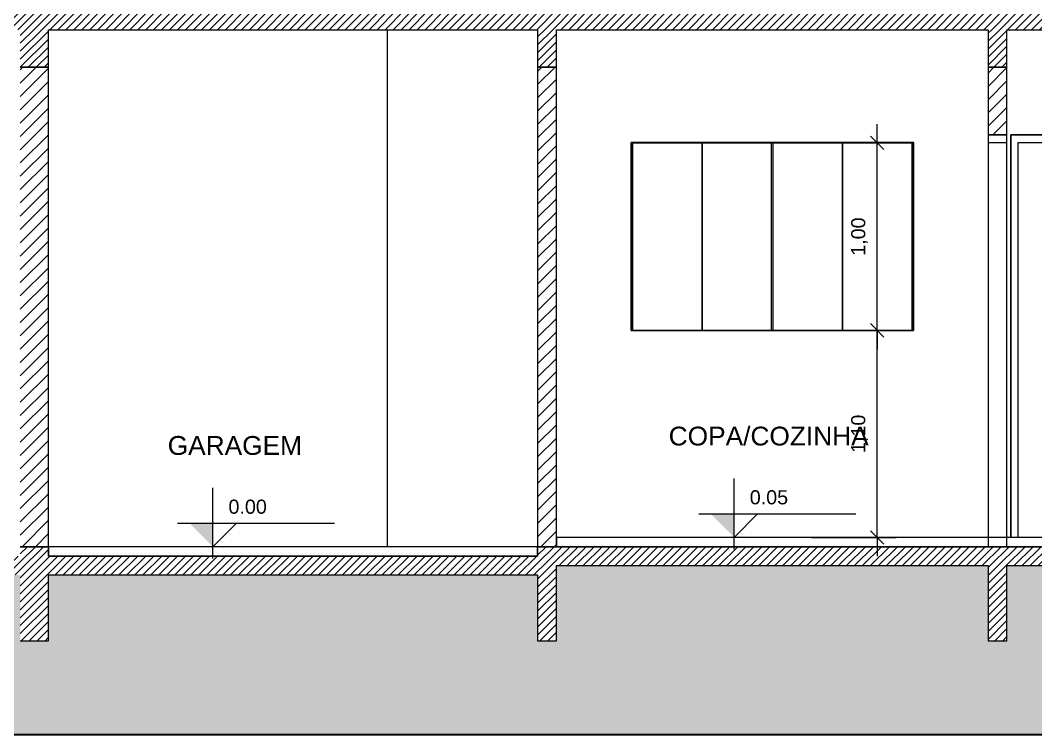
# Model space of a CAD drawing. Header units: metres. Extents: x 49 to 320, y -91 to 27.
# Drawn here: x 228.15 to 233.54, y 19.33 to 23.14 of the extents above; entities that cross this region are included whole.
import ezdxf

# ---------------------------------------------------------------- set-up
doc = ezdxf.new("R2010")
doc.units = ezdxf.units.M
doc.header["$LTSCALE"] = 0.2
for name, color, linetype in [('ARQ-___-___-CTA', 240, 'Continuous'), ('ARQ-___-___-LEG', 3, 'Continuous'), ('ARQ-___-___-VST', 9, 'Continuous'), ('ARQ-ALV', 6, 'Continuous'), ('ARQ-ALV-___-HTC', 13, 'Continuous'), ('ARQ-ALV-BXA', 1, 'Continuous'), ('ARQ-CXO', 2, 'Continuous'), ('ARQ-ESC', 1, 'Continuous'), ('ARQ-LAJ', 12, 'Continuous'), ('ARQ-LAJ-___-HTC', 13, 'Continuous'), ('ARQ-PIS', 2, 'Continuous'), ('ARQ-VIG', 12, 'Continuous'), ('ARQ-VIG-___-HTC', 13, 'Continuous')]:
    doc.layers.add(name, color=color, linetype=linetype)
doc.styles.add('REGUA60', font='arial.ttf')
doc.styles.add('REGUA80', font='arial.ttf')
doc.dimstyles.new('Active3D', dxfattribs={"dimtxt": 1.5, "dimasz": 0.01, "dimexe": 2, "dimexo": 3, "dimgap": 0.98, "dimtad": 1, "dimlfac": -1, "dimrnd": 0.005, "dimzin": 0, "dimtxsty": 'REGUA60', "dimblk": 'COTATR', "dimcen": 4, "dimdle": 4, "dimclrt": 2, "dimadec": 0, "dimazin": 0, "dimtfac": 1, "dimtmove": 2, "dimatfit": 2, "dimfxl": 1, "dimarcsym": 0})
pattern_1 = [(45, (285.188165, 19.386), (-0.03535534, 0.03535534), [])]
pattern_2 = [(45, (285.188165, 19.386), (-0.021213203, 0.021213203), [])]

# ---------------------------------------------------------------- blocks, each defined once
blk = doc.blocks.new('NivelCR')
for p, q in [((0, -1.25), (0, 6.25)), ((-3.75, 2.5), (12.92, 2.5)), ((0, 0), (2.5, 2.5))]:
    blk.add_line(p, q)
blk.add_solid([(-2.5, 2.5), (0, 0), (0, 2.5)])
at = {"color": 0, "linetype": 'ByBlock', "style": 'REGUA60', "width": 1.4}
blk.add_attdef('NIVEL', (1.66, 3.51), '', height=1.5, dxfattribs=at)
blk = doc.blocks.new('COTATR')
at = {"color": 6}
blk.add_line((-71, -71), (71, 71), dxfattribs=at)
at = {"color": 0, "linetype": 'ByBlock'}
blk.add_line((0, 0), (200, 0), dxfattribs=at)
blk = doc.blocks.new('*D235')
at = {"layer": 'ARQ-___-___-CTA', "color": 0, "lineweight": -2, "transparency": 16777216}
for p, q in [((232.3511, 21.487), (232.8011, 21.487)), ((232.7011, 20.3865), (232.7011, 21.4865)), ((232.3511, 20.386), (232.8011, 20.386))]:
    blk.add_line(p, q, dxfattribs=at)
at = {"layer": 'Defpoints', "color": 0, "transparency": 16777216}
for p in [(232.2011, 21.487), (232.7011, 21.487), (232.2011, 20.386)]:
    blk.add_point(p, dxfattribs=at)
at = {"layer": 'ARQ-___-___-CTA', "color": 0, "lineweight": -2, "transparency": 16777216, "xscale": 0.0005, "yscale": 0.0005, "zscale": 0.0005}
for p, rotation in [((232.7011, 21.487), 90), ((232.7011, 20.386), 270)]:
    blk.add_blockref('COTATR', p, dxfattribs=dict(at, rotation=rotation))
at = {"layer": 'ARQ-___-___-CTA', "color": 2, "transparency": 16777216, "insert": (232.607, 20.9365), "char_height": 0.075, "attachment_point": 5, "rotation": 90, "style": 'REGUA60'}
blk.add_mtext('1,10', dxfattribs=at)
blk = doc.blocks.new('*D236')
at = {"layer": 'ARQ-___-___-CTA', "color": 0, "lineweight": -2, "transparency": 16777216}
for p, q in [((232.3511, 22.484), (232.8011, 22.484)), ((232.7011, 21.4875), (232.7011, 22.4835))]:
    blk.add_line(p, q, dxfattribs=at)
at = {"layer": 'Defpoints', "color": 0, "transparency": 16777216}
for p in [(232.2011, 22.484), (232.7011, 22.484), (232.2011, 21.487)]:
    blk.add_point(p, dxfattribs=at)
at = {"layer": 'ARQ-___-___-CTA', "color": 0, "lineweight": -2, "transparency": 16777216, "xscale": 0.0005, "yscale": 0.0005, "zscale": 0.0005}
for p, rotation in [((232.7011, 22.484), 90), ((232.7011, 21.487), 270)]:
    blk.add_blockref('COTATR', p, dxfattribs=dict(at, rotation=rotation))
at = {"layer": 'ARQ-___-___-CTA', "color": 2, "transparency": 16777216, "insert": (232.607, 21.9855), "char_height": 0.075, "attachment_point": 5, "rotation": 90, "style": 'REGUA60'}
blk.add_mtext('1,00', dxfattribs=at)

msp = doc.modelspace()

# ---------------------------------------------------------------- hatches: boundary and pattern name
at = {"layer": 'ARQ-___-___-VST'}
h = msp.add_hatch(dxfattribs=at)
h.set_pattern_fill('SOLO1', color=256, scale=0.3, style=0)
h.set_pattern_definition([(45, (57.20205, 29.832), (2e-17, 0.18), [0.12727922, -0.12727922]), (45, (57.23205, 29.802), (2e-17, 0.18), [0.12727922, -0.12727922]), (45, (57.26205, 29.772), (2e-17, 0.18), [0.12727922, -0.12727922]), (315, (57.29205, 29.772), (0.18, -5e-17), [0.12727922, -0.12727922]), (315, (57.32205, 29.802), (0.18, -5e-17), [0.12727922, -0.12727922]), (315, (57.35205, 29.832), (0.18, -5e-17), [0.12727922, -0.12727922])])
h.paths.add_polyline_path([(236.9409, 19.836), (236.7909, 19.836), (236.7909, 20.236), (234.3909, 20.236), (234.3909, 19.836), (234.2909, 19.836), (234.2909, 20.236), (233.3909, 20.236), (233.3909, 19.836), (233.2909, 19.836), (233.2909, 20.236), (230.9959, 20.236), (230.9959, 19.836), (230.8959, 19.836), (230.8959, 20.186), (228.2959, 20.186), (228.2959, 19.836), (228.1459, 19.836), (228.1459, 20.186), (225.5459, 20.186), (225.5459, 19.836), (225.4459, 19.836), (225.4459, 20.236), (223.0759, 20.236), (223.0759, 19.836), (222.9759, 19.836), (222.9759, 20.236), (222.0759, 20.236), (222.0759, 19.836), (221.9759, 19.836), (221.9759, 20.236), (219.5759, 20.236), (219.5759, 19.836), (219.4259, 19.836), (219.4259, 20.236), (217.0259, 20.236), (217.0259, 19.336), (236.9409, 19.336)])
at = {"layer": 'ARQ-ALV-___-HTC'}
h = msp.add_hatch(dxfattribs=at)
h.set_pattern_fill('_U', color=256, scale=0.05, angle=45, style=0, pattern_type=0)
h.set_pattern_definition(pattern_1)
h.paths.add_polyline_path([(228.1459, 22.886), (228.1459, 20.336), (228.2959, 20.336), (228.2959, 22.886)])
h = msp.add_hatch(dxfattribs=at)
h.set_pattern_fill('_U', color=256, scale=0.05, angle=45, style=0, pattern_type=0)
h.set_pattern_definition(pattern_1)
h.paths.add_polyline_path([(230.8959, 22.886), (230.8959, 20.336), (230.9959, 20.336), (230.9959, 22.886)])
h = msp.add_hatch(dxfattribs=at)
h.set_pattern_fill('_U', color=256, scale=0.05, angle=45, style=0, pattern_type=0)
h.set_pattern_definition(pattern_1)
h.paths.add_polyline_path([(233.2909, 22.886), (233.2909, 22.526), (233.3909, 22.526), (233.3909, 22.886)])
at = {"layer": 'ARQ-LAJ-___-HTC'}
h = msp.add_hatch(dxfattribs=at)
h.set_pattern_fill('_U', color=256, scale=0.03, angle=45, style=0, pattern_type=0)
h.set_pattern_definition(pattern_2)
h.paths.add_polyline_path([(218.9259, 23.086), (218.9259, 23.186), (202.7109, 23.186), (202.7109, 23.086)])
h.paths.add_polyline_path([(220.0759, 23.186), (220.0759, 23.086), (236.2909, 23.086), (236.2909, 23.186)])
h = msp.add_hatch(dxfattribs=at)
h.set_pattern_fill('_U', color=256, scale=0.03, angle=45, style=0, pattern_type=0)
h.set_pattern_definition(pattern_2)
h.paths.add_polyline_path([(236.9409, 20.336), (230.8959, 20.336), (230.8959, 20.236), (236.9409, 20.236)])
h = msp.add_hatch(dxfattribs=at)
h.set_pattern_fill('_U', color=256, scale=0.03, angle=45, style=0, pattern_type=0)
h.set_pattern_definition(pattern_2)
h.paths.add_polyline_path([(228.2959, 20.286), (228.2959, 20.186), (230.8959, 20.186), (230.8959, 20.286)])
h.paths.add_polyline_path([(225.5459, 20.286), (225.5459, 20.186), (228.1459, 20.186), (228.1459, 20.286)])
at = {"layer": 'ARQ-VIG-___-HTC'}
h = msp.add_hatch(dxfattribs=at)
h.set_pattern_fill('_U', color=256, scale=0.03, angle=45, style=0, pattern_type=0)
h.set_pattern_definition(pattern_2)
h.paths.add_polyline_path([(228.1459, 22.886), (228.2959, 22.886), (228.2959, 23.086), (228.1459, 23.086)])
h = msp.add_hatch(dxfattribs=at)
h.set_pattern_fill('_U', color=256, scale=0.03, angle=45, style=0, pattern_type=0)
h.set_pattern_definition(pattern_2)
h.paths.add_polyline_path([(230.8959, 22.886), (230.9959, 22.886), (230.9959, 23.086), (230.8959, 23.086)])
h = msp.add_hatch(dxfattribs=at)
h.set_pattern_fill('_U', color=256, scale=0.03, angle=45, style=0, pattern_type=0)
h.set_pattern_definition(pattern_2)
h.paths.add_polyline_path([(233.3909, 23.086), (233.2909, 23.086), (233.2909, 22.886), (233.3909, 22.886)])
h = msp.add_hatch(dxfattribs=at)
h.set_pattern_fill('_U', color=256, scale=0.03, angle=45, style=0, pattern_type=0)
h.set_pattern_definition(pattern_2)
h.paths.add_polyline_path([(228.2959, 19.836), (228.2959, 20.336), (228.1459, 20.336), (228.1459, 19.836)])
h = msp.add_hatch(dxfattribs=at)
h.set_pattern_fill('_U', color=256, scale=0.03, angle=45, style=0, pattern_type=0)
h.set_pattern_definition(pattern_2)
h.paths.add_polyline_path([(230.9959, 20.236), (230.8959, 20.236), (230.8959, 19.836), (230.9959, 19.836)])
h = msp.add_hatch(dxfattribs=at)
h.set_pattern_fill('_U', color=256, scale=0.03, angle=45, style=0, pattern_type=0)
h.set_pattern_definition(pattern_2)
h.paths.add_polyline_path([(233.3909, 20.236), (233.2909, 20.236), (233.2909, 19.836), (233.3909, 19.836)])

# ---------------------------------------------------------------- linework, layer by layer
at = {"const_width": 0.01}
msp.add_lwpolyline([(202.0609, 20.336), (202.0609, 19.336), (236.9409, 19.336), (236.9409, 20.336)], dxfattribs=at)
at = {"layer": 'ARQ-___-___-VST'}
for p, q in [((230.0959, 23.086), (230.0959, 22.886)), ((233.4109, 22.526), (233.4109, 20.386)), ((234.2909, 22.526), (233.4109, 22.526)), ((231.3934, 22.486), (231.3934, 21.486)), ((232.8924, 22.486), (231.3934, 22.486)), ((231.3944, 22.485), (232.8924, 22.485)), ((231.3944, 21.487), (231.3944, 22.485)), ((231.7697, 22.484), (231.4004, 22.484)), ((231.4004, 22.484), (231.4004, 21.488)), ((231.7697, 21.488), (231.7697, 22.484)), ((231.7707, 22.484), (231.7707, 21.488)), ((232.1399, 22.484), (231.7707, 22.484)), ((232.1399, 21.488), (232.1399, 22.484)), ((232.5162, 22.484), (232.1469, 22.484)), ((232.1469, 22.484), (232.1469, 21.488)), ((232.5162, 21.488), (232.5162, 22.484)), ((232.5172, 22.484), (232.5172, 21.488)), ((232.8864, 22.484), (232.5172, 22.484)), ((232.8864, 21.488), (232.8864, 22.484)), ((232.8934, 22.486), (232.8924, 22.486)), ((232.8924, 22.485), (232.8924, 21.487)), ((232.8934, 21.486), (232.8934, 22.486)), ((233.2909, 22.486), (233.2909, 20.386)), ((233.3909, 20.386), (233.3909, 22.486)), ((233.4509, 22.486), (234.2509, 22.486)), ((233.4509, 20.386), (233.4509, 22.486)), ((231.3934, 21.486), (232.8934, 21.486)), ((232.8924, 21.487), (231.3944, 21.487)), ((231.4004, 21.488), (231.7697, 21.488)), ((231.7707, 21.488), (232.1399, 21.488)), ((232.1469, 21.488), (232.5162, 21.488)), ((232.5172, 21.488), (232.8864, 21.488))]:
    msp.add_line(p, q, dxfattribs=at)
at = {"layer": 'ARQ-ALV'}
for p, q in [((228.2959, 22.886), (228.1459, 22.886)), ((228.2959, 20.336), (228.2959, 22.886)), ((230.8959, 22.886), (230.8959, 20.336)), ((230.9959, 22.886), (230.8959, 22.886)), ((230.9959, 20.386), (230.9959, 22.886)), ((233.2909, 22.886), (233.2909, 22.526)), ((233.3909, 22.886), (233.2909, 22.886)), ((233.3909, 22.526), (233.3909, 22.886)), ((233.2909, 22.526), (233.3909, 22.526)), ((230.9959, 20.336), (230.9959, 20.386)), ((228.1459, 20.336), (228.2959, 20.336)), ((230.8959, 20.336), (230.9959, 20.336))]:
    msp.add_line(p, q, dxfattribs=at)
at = {"layer": 'ARQ-ALV-BXA'}
for p, q in [((230.0959, 22.886), (230.0959, 20.336)), ((233.4109, 22.526), (234.2909, 22.526)), ((233.4109, 20.386), (233.4109, 22.526)), ((231.3934, 22.486), (232.8934, 22.486)), ((231.3934, 21.486), (231.3934, 22.486)), ((232.8934, 22.486), (232.8934, 21.486)), ((232.8934, 21.486), (231.3934, 21.486))]:
    msp.add_line(p, q, dxfattribs=at)
at = {"layer": 'ARQ-CXO'}
for p, q in [((233.3909, 22.526), (233.2909, 22.526)), ((233.2909, 22.526), (233.2909, 22.486)), ((233.3909, 22.486), (233.3909, 22.526)), ((233.2909, 22.486), (233.3909, 22.486))]:
    msp.add_line(p, q, dxfattribs=at)
at = {"layer": 'ARQ-ESC'}
for p, q in [((233.3909, 20.386), (233.2909, 20.386)), ((233.2909, 20.386), (233.2909, 20.336)), ((233.3909, 20.336), (233.3909, 20.386)), ((233.2909, 20.336), (233.3909, 20.336))]:
    msp.add_line(p, q, dxfattribs=at)
at = {"layer": 'ARQ-LAJ'}
for p, q in [((228.2959, 23.086), (230.8959, 23.086)), ((230.9959, 23.086), (233.2909, 23.086)), ((233.3909, 23.086), (234.2909, 23.086)), ((230.8959, 20.336), (230.8959, 20.286)), ((230.9959, 20.336), (230.8959, 20.336)), ((236.7909, 20.336), (230.9959, 20.336)), ((230.8959, 20.286), (228.2959, 20.286)), ((230.9959, 20.236), (233.2909, 20.236)), ((233.3909, 20.236), (234.2909, 20.236)), ((228.2959, 20.186), (230.8959, 20.186))]:
    msp.add_line(p, q, dxfattribs=at)
at = {"layer": 'ARQ-PIS'}
for p, q in [((230.9959, 20.386), (230.9959, 20.336)), ((236.7909, 20.386), (230.9959, 20.386)), ((228.2959, 20.336), (228.2959, 20.286)), ((230.8959, 20.336), (228.2959, 20.336)), ((230.8959, 20.286), (230.8959, 20.336)), ((230.9959, 20.336), (236.7909, 20.336)), ((228.2959, 20.286), (230.8959, 20.286))]:
    msp.add_line(p, q, dxfattribs=at)
at = {"layer": 'ARQ-VIG'}
for p, q in [((228.2959, 22.886), (228.2959, 23.086)), ((230.8959, 23.086), (230.8959, 22.886)), ((230.9959, 22.886), (230.9959, 23.086)), ((233.2909, 23.086), (233.2909, 22.886)), ((233.3909, 22.886), (233.3909, 23.086)), ((228.1459, 22.886), (228.2959, 22.886)), ((230.8959, 22.886), (230.9959, 22.886)), ((233.2909, 22.886), (233.3909, 22.886)), ((228.2959, 20.336), (228.1459, 20.336)), ((228.2959, 20.286), (228.2959, 20.336)), ((230.9959, 19.836), (230.9959, 20.236)), ((233.2909, 20.236), (233.2909, 19.836)), ((233.3909, 19.836), (233.3909, 20.236)), ((228.2959, 19.836), (228.2959, 20.186)), ((230.8959, 20.186), (230.8959, 19.836)), ((228.1459, 19.836), (228.2959, 19.836)), ((230.8959, 19.836), (230.9959, 19.836)), ((233.2909, 19.836), (233.3909, 19.836))]:
    msp.add_line(p, q, dxfattribs=at)

# ---------------------------------------------------------------- block references
at = {"layer": 'ARQ-___-___-CTA', "color": 2}
ref = msp.add_blockref('NivelCR', (231.9405, 20.386), dxfattribs=dict(at, xscale=0.05, yscale=0.05, zscale=0.05))
ref.add_attrib('NIVEL', '0.05', (232.0235, 20.5616), dxfattribs={"layer": '0', "color": 0, "linetype": 'ByBlock', "height": 0.075, "style": 'REGUA60'})
ref = msp.add_blockref('NivelCR', (229.1694, 20.336), dxfattribs=dict(at, xscale=0.05, yscale=0.05, zscale=0.05))
ref.add_attrib('NIVEL', '0.00', (229.2525, 20.5116), dxfattribs={"layer": '0', "color": 0, "linetype": 'ByBlock', "height": 0.075, "style": 'REGUA60'})

# ---------------------------------------------------------------- texts
at = {"layer": 'ARQ-___-___-LEG', "style": 'REGUA80'}
for s, p in [('COPA/COZINHA', (231.5925, 20.8747)), ('GARAGEM', (228.9295, 20.8247))]:
    msp.add_text(s, height=0.1, dxfattribs=at).set_placement(p)

# ---------------------------------------------------------------- dimensions: what is measured, and where the dimension line sits
at = {"layer": 'ARQ-___-___-CTA'}
for base, p1, p2, override, picture, middle in [((232.7011, 22.484), (232.2011, 21.487), (232.2011, 22.484), {"dimscale": 0.05, "dimse1": 1}, '*D236', (232.607, 21.9855)), ((232.7011, 21.487), (232.2011, 20.386), (232.2011, 21.487), {"dimscale": 0.05}, '*D235', (232.607, 20.9365))]:
    dim = msp.add_linear_dim(base=base, p1=p1, p2=p2, angle=90, dimstyle='Active3D', override=override, dxfattribs=at)
    dim.commit()
    dim.dimension.update_dxf_attribs({"geometry": picture, "text_midpoint": middle})

doc.saveas('drawing.dxf')
